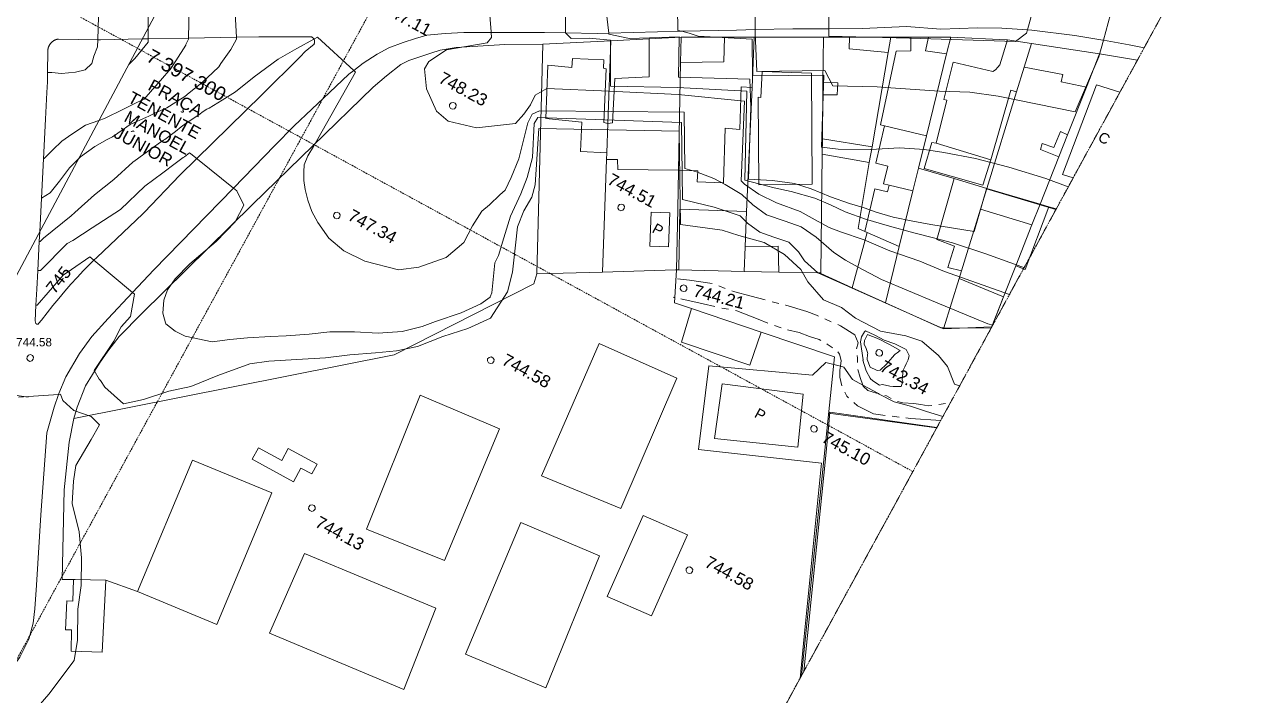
# Model space of a CAD drawing. Header units: feet. Extents: x 344914 to 345457, y 7396879 to 7397422.
# Drawn here: x 345281.7 to 345457.2, y 7397110.5 to 7397206.8 of the extents above; entities that cross this region are included whole.
import ezdxf
from ezdxf.enums import TextEntityAlignment as Align

# ---------------------------------------------------------------- set-up
doc = ezdxf.new("R2010")
doc.units = ezdxf.units.FT
doc.header["$MEASUREMENT"] = 0
for name, pattern in [('DASHED2', [0.375, 0.25, -0.125]), ('T01', [8, 5, -1, 1, -1]), ('T02', [4, 3, -1])]:
    doc.linetypes.add(name, pattern=pattern)
for name, color, linetype, lineweight in [('100_SIST_VIARIO_MEIO_FIO', 1, 'Continuous', 18), ('102_SIST_VIARIO_LEITO_VIA', 6, 'T01', 18), ('106_PRACAS_PARQUES_TOP', 9, 'Continuous', 18), ('122_TUN', 190, 'T02', 18), ('160_P_SIMP_ASF_TOP', 7, 'Continuous', 18), ('206_MURO_E_MURO_ARRIMO', 7, 'Continuous', 18), ('208_CERCA', 6, 'T04', 18), ('214_PROJ_BEIRAL_EDIF', 10, 'Continuous', 18), ('220_PISCINA_TOP', 4, 'Continuous', 18), ('228_CONST_FUND_RUINA_E_TOP', 10, 'Continuous', 18), ('600_CURVA_MESTRA', 14, 'Continuous', 18), ('602_CURVA_MESTRA_TOP', 24, 'Continuous', 18), ('604_CURVA_INTERM', 7, 'Continuous', 18), ('606_PTO_COTADO', 7, 'Continuous', 18), ('608_PTO_COTADO_INTERVIA', 1, 'Continuous', 18), ('624_SEGM_CURVA_MESTRA', 14, 'Continuous', 18), ('626_SEGM_CURVA_INTERM', 7, 'Continuous', 18), ('902_MALHA_TEXTO_COORD_UTM', 8, 'DASHED2', 13), ('904_COORD_GEOGRAF', 7, 'Continuous', 13)]:
    doc.layers.add(name, color=color, linetype=linetype, lineweight=lineweight)
doc.styles.get("Standard").update_dxf_attribs({"font": 'arial.ttf'})
doc.styles.add('Style-Arial', font='arial.ttf')
doc.linetypes.add('T04', pattern='A,0.001,[3,SAO_PAULO_1000.SHX,S=0.5,R=0,X=0,Y=0],10', length=10.001)

# ---------------------------------------------------------------- blocks, each defined once
blk = doc.blocks.new('SP10')
at = {"layer": '608_PTO_COTADO_INTERVIA', "flags": 128}
blk.add_lwpolyline([(0.11, 0.47), (0.36, 0.33), (0.48, 0.05), (0.42, -0.25), (0.2, -0.44), (-0.1, -0.47), (-0.37, -0.32), (-0.48, -0.05), (-0.41, 0.25), (-0.19, 0.45), (0.11, 0.47)], dxfattribs=at)
blk = doc.blocks.new('SP09')
at = {"layer": '606_PTO_COTADO', "flags": 128}
blk.add_lwpolyline([(0.11, 0.47), (0.36, 0.33), (0.48, 0.05), (0.42, -0.25), (0.2, -0.44), (-0.1, -0.47), (-0.37, -0.32), (-0.48, -0.05), (-0.41, 0.25), (-0.19, 0.44), (0.11, 0.47)], dxfattribs=at)

msp = doc.modelspace()

# ---------------------------------------------------------------- linework, layer by layer
at = {"layer": '100_SIST_VIARIO_MEIO_FIO', "flags": 128}
for points in [[(345356.38, 7397205.67), (345359.41, 7397205.63), (345363.95, 7397205.57), (345365.6, 7397205.61), (345376.1, 7397205.86), (345383.95, 7397206.04), (345386.64, 7397206.11), (345392.02, 7397206.23), (345397.2, 7397206.24), (345402.04, 7397206.25), (345408.35, 7397206.53), (345413.3, 7397206.15), (345418.55, 7397206.38), (345422.05, 7397206.33), (345425.72, 7397206.08), (345426.33, 7397206.04), (345432.51, 7397205.24), (345436.53, 7397204.61), (345436.61, 7397204.59), (345440.33, 7397203.92), (345442.45, 7397203.49)], [(345298.64, 7397204.77), (345299.47, 7397204.78), (345305.25, 7397204.89), (345312.15, 7397205.01), (345315.35, 7397205.07), (345322.85, 7397205.09), (345322.87, 7397205.08), (345322.9, 7397205.07), (345322.92, 7397205.06), (345322.94, 7397205.05), (345322.97, 7397205.04), (345322.99, 7397205.03), (345323.01, 7397205.02), (345323.03, 7397205), (345323.06, 7397204.99), (345323.08, 7397204.98), (345323.1, 7397204.96), (345323.12, 7397204.94), (345323.14, 7397204.92), (345323.16, 7397204.91), (345323.17, 7397204.89), (345323.19, 7397204.87), (345323.21, 7397204.85), (345323.22, 7397204.83), (345323.24, 7397204.81), (345323.25, 7397204.79), (345323.27, 7397204.76), (345323.28, 7397204.74), (345323.29, 7397204.72), (345323.31, 7397204.7), (345323.32, 7397204.67), (345323.33, 7397204.65), (345323.34, 7397204.62), (345323.34, 7397204.6), (345323.35, 7397204.57), (345323.36, 7397204.55), (345323.36, 7397204.52), (345323.37, 7397204.5), (345323.37, 7397204.47), (345323.37, 7397204.45), (345323.38, 7397204.42), (345323.38, 7397204.39), (345323.38, 7397204.37), (345323.38, 7397204.34), (345323.37, 7397204.32), (345323.37, 7397204.29), (345323.37, 7397204.26), (345323.36, 7397204.24), (345323.36, 7397204.21), (345323.35, 7397204.19), (345323.35, 7397204.16), (345323.34, 7397204.14), (345323.33, 7397204.11), (345323.32, 7397204.09), (345323.31, 7397204.06), (345323.3, 7397204.04), (345322.03, 7397202.94), (345321.28, 7397202.22), (345315.8, 7397196.76), (345304.02, 7397185.2), (345298.89, 7397179.84), (345298.72, 7397179.66), (345292.09, 7397173.41), (345291.67, 7397173), (345291.14, 7397172.47), (345290.2, 7397171.52), (345289.29, 7397170.54), (345288.39, 7397169.55), (345287.5, 7397168.55), (345286.64, 7397167.53), (345285.79, 7397166.49), (345284.96, 7397165.44), (345284.15, 7397164.38), (345283.81, 7397163.95), (345283.68, 7397163.84), (345283.52, 7397163.83), (345283.37, 7397163.94), (345283.26, 7397164.32), (345283.37, 7397166.57), (345283.49, 7397168.87), (345283.63, 7397171.53), (345283.84, 7397175.68), (345283.91, 7397177.09)], [(345283.91, 7397177.09), (345284.16, 7397181.89), (345284.45, 7397187.58), (345284.74, 7397193.27), (345284.94, 7397197.07), (345285.02, 7397198.63), (345285.03, 7397199.9), (345285.03, 7397199.93), (345285.07, 7397203.06), (345285.07, 7397203.1), (345285.08, 7397203.13), (345285.08, 7397203.16), (345285.08, 7397203.19), (345285.09, 7397203.22), (345285.09, 7397203.25), (345285.09, 7397203.28), (345285.1, 7397203.31), (345285.11, 7397203.34), (345285.11, 7397203.37), (345285.12, 7397203.4), (345285.13, 7397203.43), (345285.13, 7397203.46), (345285.14, 7397203.49), (345285.15, 7397203.52), (345285.16, 7397203.55), (345285.17, 7397203.58), (345285.18, 7397203.61), (345285.19, 7397203.64), (345285.2, 7397203.67), (345285.21, 7397203.7), (345285.23, 7397203.72), (345285.24, 7397203.75), (345285.25, 7397203.78), (345285.27, 7397203.81), (345285.28, 7397203.83), (345285.3, 7397203.86), (345285.31, 7397203.89), (345285.33, 7397203.92), (345285.34, 7397203.94), (345285.36, 7397203.97), (345285.38, 7397203.99), (345285.39, 7397204.02), (345285.41, 7397204.04), (345285.43, 7397204.07), (345285.45, 7397204.09), (345285.47, 7397204.12), (345285.49, 7397204.14), (345285.51, 7397204.17), (345285.53, 7397204.19), (345285.55, 7397204.21), (345285.57, 7397204.23), (345285.59, 7397204.25), (345285.62, 7397204.28), (345285.64, 7397204.3), (345285.66, 7397204.32), (345285.68, 7397204.34), (345285.71, 7397204.36), (345285.73, 7397204.38), (345285.76, 7397204.4), (345285.78, 7397204.42), (345285.81, 7397204.44), (345285.83, 7397204.45), (345285.86, 7397204.47), (345285.88, 7397204.49), (345285.91, 7397204.5), (345285.94, 7397204.52), (345285.96, 7397204.54), (345285.99, 7397204.55), (345286.02, 7397204.57), (345286.04, 7397204.58), (345286.07, 7397204.59), (345286.1, 7397204.61), (345286.13, 7397204.62), (345286.16, 7397204.63), (345286.18, 7397204.64), (345286.21, 7397204.65), (345286.24, 7397204.67), (345286.27, 7397204.68), (345286.3, 7397204.69), (345286.33, 7397204.69), (345286.36, 7397204.7), (345286.39, 7397204.71), (345286.42, 7397204.72), (345286.45, 7397204.73), (345286.48, 7397204.73), (345286.51, 7397204.74), (345286.54, 7397204.74), (345286.57, 7397204.75), (345286.6, 7397204.75)], [(345286.6, 7397204.75), (345292.26, 7397204.66), (345292.62, 7397204.66), (345298.64, 7397204.77)], [(345286.68, 7397153.88), (345287.66, 7397156.25), (345289.62, 7397159.62), (345291.4, 7397162.03), (345293.76, 7397164.63), (345297.25, 7397168.35), (345300.29, 7397171.6), (345311.73, 7397183.35), (345317.64, 7397189.41), (345320.43, 7397192.3), (345325.5, 7397197.1), (345328.27, 7397199.69), (345329, 7397200.24), (345330.37, 7397201.29), (345332.36, 7397202.57), (345334.05, 7397203.48), (345336.09, 7397204.24), (345337.86, 7397204.81), (345339.47, 7397205.32), (345342.12, 7397205.53), (345344.82, 7397205.67), (345348.71, 7397205.67), (345356.38, 7397205.67)], [(345298.64, 7397204.77), (345298.64, 7397204.77)], [(345283.91, 7397177.09), (345283.91, 7397177.09)], [(345284.93, 7397148.21), (345285.98, 7397151.91), (345286.63, 7397153.74), (345286.68, 7397153.88)], [(345259.96, 7397108.46), (345260.8, 7397108.45), (345268.92, 7397108.89), (345271.23, 7397109.28), (345273.2, 7397109.78), (345275.94, 7397110.93), (345277.86, 7397112.29), (345279.88, 7397114.33), (345281.08, 7397116.03), (345282.33, 7397118.62), (345282.97, 7397120.88), (345283.23, 7397122.95), (345283.43, 7397126.38), (345284.08, 7397136.44), (345284.93, 7397148.21)]]:
    msp.add_lwpolyline(points, dxfattribs=at)
at = {"layer": '102_SIST_VIARIO_LEITO_VIA', "flags": 128}
for points in [[(345375.49, 7397170.31), (345377.22, 7397170.14), (345380.48, 7397169.67), (345383.52, 7397168.5), (345386.05, 7397167.83), (345391.01, 7397166.53), (345394.04, 7397165.63), (345395.44, 7397165.11), (345398.88, 7397163.6), (345400.91, 7397162.31), (345401.41, 7397161.15), (345401.11, 7397160.04), (345401.33, 7397158.94), (345401.33, 7397157.4), (345401.7, 7397156.16), (345402.07, 7397155.09), (345402.13, 7397154.93), (345402.78, 7397154.31), (345404.05, 7397153.93), (345404.31, 7397153.86), (345405.47, 7397153.52), (345406.61, 7397152.86), (345407.8, 7397152.53), (345409.41, 7397152.43), (345410.4, 7397152.3), (345411.45, 7397152.08), (345412.36, 7397152.2), (345414.4, 7397152.47), (345414.63, 7397152.51)], [(345413.26, 7397150), (345408.91, 7397150.29), (345403.63, 7397150.94), (345401.31, 7397152.08), (345399.79, 7397153.47), (345399.09, 7397154.95), (345398.78, 7397156.2), (345398.79, 7397157.22), (345398.86, 7397157.78), (345398.97, 7397158.63), (345398.74, 7397159.52), (345398.33, 7397160.07), (345397.68, 7397160.48), (345396.97, 7397160.96), (345395.82, 7397161.61), (345394.44, 7397162.06), (345392.96, 7397162.63), (345391.27, 7397163), (345388.99, 7397163.77), (345387.04, 7397164.54), (345383.98, 7397165.75), (345381.61, 7397166.16), (345379.15, 7397166.72), (345374.84, 7397167.7)]]:
    msp.add_lwpolyline(points, dxfattribs=at)
at = {"layer": '122_TUN'}
msp.add_lwpolyline([(345106.01, 7397422.1), (345457.17, 7397230.44), (345265.54, 7396879.33), (344914.38, 7397070.98)], close=True, dxfattribs=at)
at = {"layer": '206_MURO_E_MURO_ARRIMO', "flags": 128}
for points in [[(345365.89, 7397204.51), (345371.42, 7397204.8)], [(345382.22, 7397205.04), (345375.99, 7397205.04)], [(345396.42, 7397205.04), (345386.48, 7397205.04)], [(345406.08, 7397205.03), (345400.15, 7397205.03)], [(345405.71, 7397202.84), (345406.08, 7397205.03)], [(345408.95, 7397205.03), (345406.08, 7397205.03)], [(345414.7, 7397205.03), (345414.67, 7397205.03), (345411.51, 7397205.03)], [(345414.7, 7397205.03), (345414.11, 7397202.64)], [(345422.83, 7397204.62), (345422.72, 7397204.63), (345414.7, 7397205.03)], [(345288.83, 7397150.26), (345289.29, 7397151.92), (345290.49, 7397154.97), (345292.48, 7397158.22), (345293.68, 7397159.94), (345295.33, 7397162.07), (345298.58, 7397165.36), (345314.47, 7397181), (345331.76, 7397197.82), (345333.72, 7397199.48), (345335.76, 7397201.08), (345336.91, 7397201.69), (345340.06, 7397202.74), (345341.4, 7397203.15), (345343.68, 7397203.53), (345350.67, 7397203.95), (345356.13, 7397204), (345355.3, 7397171.05)], [(345356.13, 7397204), (345365.89, 7397204.51)], [(345365.47, 7397192.63), (345365.89, 7397204.51)], [(345436.07, 7397202.64), (345426.28, 7397204.1)], [(345436.07, 7397202.64), (345434.18, 7397197.86)], [(345441.49, 7397201.72), (345436.07, 7397202.64)], [(345385.4, 7397180.01), (345386.17, 7397197.8)], [(345396.34, 7397196.73), (345396.36, 7397198.5)], [(345431.47, 7397190.99), (345430.23, 7397187.86)], [(345396.25, 7397188.22), (345396.27, 7397190.41)], [(345403.01, 7397187.03), (345403.4, 7397189.29)], [(345364.73, 7397171.31), (345365.29, 7397187.44)], [(345396.07, 7397171.09), (345396.25, 7397188.22)], [(345396.25, 7397188.22), (345403.01, 7397187.03)], [(345375.62, 7397185.95), (345375.51, 7397180.34), (345375.34, 7397171.6)], [(345402.35, 7397177.14), (345401.4, 7397177.56), (345403.01, 7397187.03)], [(345410.07, 7397186.23), (345415.17, 7397184.72)], [(345427.54, 7397181.06), (345426.36, 7397178.07)], [(345427.54, 7397181.06), (345428.77, 7397180.69)], [(345355.3, 7397171.05), (345364.73, 7397171.31)], [(345375.34, 7397171.61), (345375.21, 7397171.61), (345364.73, 7397171.31)], [(345375.34, 7397171.6), (345375.03, 7397166.89), (345377.48, 7397166.07)], [(345375.34, 7397171.6), (345375.67, 7397171.6)], [(345390, 7397171.29), (345395.89, 7397171.17), (345396.07, 7397171.09)], [(345396.07, 7397171.09), (345400.55, 7397169.05)], [(345405.32, 7397166.9), (345413.3, 7397163.28), (345413.71, 7397163.28)], [(345387.47, 7397162.69), (345398.01, 7397159.13), (345393.27, 7397113.37)], [(345288.78, 7397127.16), (345287.12, 7397127.16), (345287.43, 7397140.05), (345288.14, 7397146.87), (345288.83, 7397150.26)], [(345397.17, 7397151.06), (345412.67, 7397148.92)], [(345297.94, 7397125.45), (345293.41, 7397127.08)]]:
    msp.add_lwpolyline(points, dxfattribs=at)
at = {"layer": '208_CERCA', "flags": 128}
msp.add_lwpolyline([(345355.3, 7397171.05), (345354.86, 7397169.63), (345334.79, 7397159.42), (345288.83, 7397150.26)], dxfattribs=at)
at = {"layer": '214_PROJ_BEIRAL_EDIF', "flags": 128}
for points in [[(345375.99, 7397205.04), (345375.92, 7397201.4), (345375.62, 7397185.95), (345366.89, 7397186.04), (345366.88, 7397187.44), (345365.29, 7397187.44), (345365.33, 7397188.43), (345365.47, 7397192.63), (345366.13, 7397192.72), (345366.47, 7397199.1), (345371.41, 7397199.33), (345371.42, 7397204.8)], [(345386.17, 7397197.8), (345386.48, 7397205.04), (345382.22, 7397205.04), (345382.13, 7397201.47), (345375.92, 7397201.4), (345375.62, 7397185.95), (345375.65, 7397185.95), (345378.37, 7397185.81), (345378.29, 7397184.26), (345382.09, 7397184.1), (345382.3, 7397191.97), (345384.44, 7397191.77), (345384.6, 7397197.91)], [(345396.42, 7397205.04), (345400.15, 7397205.03), (345400.1, 7397203.33), (345405.71, 7397202.84), (345403.4, 7397189.29), (345396.27, 7397190.41), (345396.34, 7397196.73), (345398.4, 7397196.75), (345398.5, 7397198.45), (345396.36, 7397198.5)], [(345405.19, 7397192.3), (345411.22, 7397190.88), (345414.11, 7397202.64), (345411.1, 7397203.05), (345411.51, 7397205.03), (345408.95, 7397205.03), (345408.99, 7397203.08), (345406.85, 7397203.03), (345404.61, 7397192.43)], [(345412.59, 7397189.79), (345414.14, 7397195.99), (345413.71, 7397196.06), (345415.06, 7397201.45), (345420.72, 7397200.1), (345421.12, 7397200.34), (345421.48, 7397200.7), (345421.74, 7397201.06), (345422.83, 7397204.62), (345426.28, 7397204.1), (345425.23, 7397200.7), (345424.14, 7397197.15), (345423.33, 7397197.39), (345420.44, 7397187.39)], [(345365.47, 7397192.63), (345365.33, 7397188.43), (345361.54, 7397188.6), (345361.72, 7397192.81), (345356.55, 7397193.33), (345356.86, 7397201.01), (345360.31, 7397200.65), (345360.38, 7397201.94), (345364.88, 7397201.79), (345364.86, 7397200.55), (345365.21, 7397200.47), (345364.88, 7397192.75)], [(345394.73, 7397199.83), (345394.79, 7397183.94), (345387.15, 7397183.82), (345387.07, 7397196.4), (345387.43, 7397196.38), (345387.62, 7397200.07)], [(345419.88, 7397183.32), (345424.14, 7397197.15), (345425.23, 7397200.7), (345430.77, 7397199.65), (345430.54, 7397198.63), (345434.18, 7397197.86), (345431.47, 7397190.99), (345430.45, 7397191.49), (345429.5, 7397189.16), (345427.81, 7397189.75), (345427.58, 7397188.88), (345430.23, 7397187.86), (345427.54, 7397181.06)], [(345411.22, 7397190.88), (345405.19, 7397192.3), (345403.93, 7397186.93), (345405.65, 7397186.52), (345405.05, 7397183.96), (345405.85, 7397183.77), (345409.27, 7397182.97), (345410.07, 7397186.23)], [(345420.44, 7397187.39), (345412.59, 7397189.79), (345411.97, 7397189.91), (345410.9, 7397186.18), (345419.3, 7397183.77)], [(345405.85, 7397183.77), (345405.63, 7397182.84), (345403.81, 7397183.26), (345402.35, 7397177.14), (345402.71, 7397176.99), (345407.31, 7397174.99), (345409.27, 7397182.97)], [(345415.17, 7397184.72), (345419.88, 7397183.32), (345418.97, 7397180.35), (345416.23, 7397171.46), (345414.3, 7397171.94), (345415.25, 7397175), (345412.71, 7397176)], [(345375.67, 7397171.6), (345385.04, 7397171.4), (345385.19, 7397174.93), (345385.4, 7397180.01), (345375.79, 7397180.35)], [(345416.23, 7397171.46), (345415.9, 7397170.4), (345422.29, 7397167.76), (345424.04, 7397172.19), (345426.36, 7397178.07), (345418.97, 7397180.35)], [(345405.32, 7397166.9), (345407.31, 7397174.99), (345402.71, 7397176.99), (345400.55, 7397169.05)], [(345385.19, 7397174.93), (345385.04, 7397171.4), (345390, 7397171.29), (345389.93, 7397175.02)], [(345420.51, 7397163.26), (345413.71, 7397163.28), (345415.9, 7397170.4), (345422.29, 7397167.76)], [(345387.47, 7397162.69), (345385.88, 7397157.94), (345376.04, 7397161.23), (345377.48, 7397166.07)], [(345375.38, 7397156.09), (345367.36, 7397137.37), (345355.97, 7397142.06), (345364.22, 7397161.06)], [(345349.93, 7397148.81), (345342.02, 7397129.92), (345330.85, 7397134.42), (345338.52, 7397153.63)], [(345315.32, 7397146.07), (345318.65, 7397144.25), (345319.6, 7397145.99), (345323.74, 7397143.73), (345322.97, 7397142.32), (345321.42, 7397143.16), (345320.35, 7397141.19), (345314.39, 7397144.45)], [(345297.94, 7397125.45), (345305.87, 7397144.3), (345317.25, 7397139.62), (345309.36, 7397120.71)], [(345370.53, 7397136.37), (345365.4, 7397124.75), (345371.76, 7397121.94), (345376.89, 7397133.56)], [(345364.28, 7397130.59), (345356.58, 7397111.64), (345345.05, 7397116.47), (345352.96, 7397135.33)], [(345340.77, 7397123.04), (345321.92, 7397130.9), (345316.88, 7397119.47), (345336.17, 7397111.39)], [(345288.42, 7397116.9), (345288.47, 7397119.93), (345287.6, 7397119.97), (345287.82, 7397124.12), (345288.69, 7397124.08), (345288.78, 7397127.16), (345289, 7397127.15), (345293.41, 7397127.08), (345293.41, 7397127.02), (345292.9, 7397116.75)]]:
    msp.add_lwpolyline(points, close=True, dxfattribs=at)
msp.add_lwpolyline([(345420.53, 7397163.31), (345422.29, 7397167.76), (345424.04, 7397172.19), (345425.38, 7397171.68), (345428.77, 7397180.69), (345429.84, 7397180.37)], dxfattribs=at)
at = {"layer": '220_PISCINA_TOP', "flags": 128}
for points in [[(345371.52, 7397175.01), (345371.68, 7397179.9), (345374.35, 7397179.81), (345374.2, 7397174.92)], [(345381.87, 7397155.26), (345393.52, 7397153.79), (345392.73, 7397146.18), (345380.77, 7397147.39)]]:
    msp.add_lwpolyline(points, close=True, dxfattribs=at)
at = {"layer": '228_CONST_FUND_RUINA_E_TOP', "flags": 128}
msp.add_lwpolyline([(345438.99, 7397197.14), (345435.64, 7397198.16), (345430.75, 7397185.32), (345432.27, 7397184.83)], dxfattribs=at)
at = {"layer": '600_CURVA_MESTRA', "flags": 128}
for points, elevation in [([(345306.2, 7397218.98), (345300.64, 7397219.08), (345300.54, 7397218.8), (345300.8, 7397212.6), (345299.46, 7397211.59), (345299.46, 7397211.51), (345299.47, 7397206.32)], 750), ([(345364.85, 7397212.07), (345365.6, 7397205.61), (345365.61, 7397205.47), (345368.58, 7397204.83), (345375.7, 7397205.08), (345375.64, 7397199.28), (345385.86, 7397198.99), (345386.02, 7397194.96), (345385.65, 7397184.66), (345389.09, 7397184.45), (345392.29, 7397184.03), (345394.64, 7397183.24), (345397.44, 7397182.09), (345400.18, 7397181.15), (345402.28, 7397180.52), (345404.01, 7397179.91), (345406.43, 7397179.17), (345409.24, 7397178.61), (345411.84, 7397178.15), (345418.07, 7397177.14), (345419.82, 7397183.26), (345429.78, 7397180.27)], 750), ([(345299.47, 7397206.32), (345299.47, 7397204.78), (345299.47, 7397204.31), (345297.59, 7397201.96), (345296.7, 7397201.12)], 750), ([(345296.7, 7397201.12), (345296.7, 7397201.12)], 750), ([(345288.5, 7397171.69), (345291.11, 7397173.47), (345291.67, 7397173), (345297.25, 7397168.35), (345297.52, 7397168.12), (345296.93, 7397164.92), (345295.6, 7397163.42), (345294.54, 7397161.37), (345291.72, 7397157.19), (345292.43, 7397155.93), (345292.63, 7397155.74), (345293.28, 7397154.8), (345295.92, 7397152.4), (345298.8, 7397153.01), (345302.43, 7397154.21), (345305.63, 7397154.87), (345309.49, 7397156.44), (345314.07, 7397158.12), (345316.8, 7397158.51), (345320.82, 7397158.73), (345324.93, 7397158.97), (345328.43, 7397159.4), (345332.13, 7397159.72), (345335.13, 7397159.98), (345338.14, 7397160.61), (345341.77, 7397162.05), (345345.38, 7397163.21), (345348.61, 7397164.69), (345351.07, 7397168.46), (345351.78, 7397171.31), (345352.23, 7397175.16), (345352.49, 7397177.78), (345353.42, 7397180.07), (345354.58, 7397182.07), (345355.04, 7397183.84), (345355.58, 7397191.89), (345375.7, 7397191.51), (345375.89, 7397178.15), (345381.87, 7397177.3), (345384.26, 7397176.57), (345387.91, 7397175.55), (345390.83, 7397173.81), (345393.19, 7397171.68), (345394.18, 7397169.9), (345396.44, 7397167.33), (345399, 7397166.22), (345401.03, 7397164.67), (345404.6, 7397162.82), (345408.25, 7397162.13), (345410.53, 7397161.37), (345412.94, 7397159.34), (345414.23, 7397157.74), (345415.25, 7397155.2), (345415.97, 7397154.97)], 745), ([(345285.13, 7397168.38), (345283.56, 7397166.57), (345283.37, 7397166.57)], 745), ([(345413.57, 7397150.55), (345411.23, 7397151.29), (345408.94, 7397152.04), (345406.56, 7397152.69), (345404.44, 7397153.78), (345404.31, 7397153.86), (345402.07, 7397155.09), (345400.62, 7397155.89), (345399.33, 7397157.65), (345398.86, 7397157.78), (345396.79, 7397158.33), (345394.85, 7397156.5), (345379.96, 7397157.86), (345378.48, 7397145.83), (345396.15, 7397143.88), (345393.66, 7397118.99), (345393.06, 7397112.98)], 745)]:
    msp.add_lwpolyline(points, dxfattribs=dict(at, elevation=elevation))
at = {"layer": '604_CURVA_INTERM', "flags": 128}
for points, elevation in [([(345285.03, 7397199.93), (345285.03, 7397199.93), (345285.67, 7397199.97), (345287.03, 7397199.79), (345289.05, 7397200), (345290.43, 7397200.35), (345291.41, 7397201.24), (345291.69, 7397202.31), (345292.22, 7397203.62), (345292.26, 7397204.66), (345292.47, 7397211.4), (345292.48, 7397211.61), (345297.1, 7397212.44), (345296.74, 7397219.94), (345300.61, 7397220.01), (345300.69, 7397231.08), (345304.71, 7397230.96), (345312.37, 7397230.56)], 751), ([(345305.4, 7397211.67), (345305.25, 7397204.89), (345305.25, 7397204.73), (345304.91, 7397203.97), (345304.87, 7397203.88), (345303.44, 7397201.64), (345302.65, 7397200.4), (345302.44, 7397200.17), (345301.53, 7397199.13)], 749), ([(345311.76, 7397211.87), (345312.15, 7397205.01), (345312.17, 7397204.75), (345311.34, 7397203.25), (345309.93, 7397201.23), (345309.61, 7397200.77), (345307.93, 7397199.19), (345306.95, 7397198.27), (345306.54, 7397197.93), (345305.39, 7397197.02)], 748), ([(345423.13, 7397168.07), (345413.79, 7397171.36), (345410.28, 7397172.85), (345405.95, 7397174.33), (345402.28, 7397175.91), (345398.86, 7397177.06), (345397.26, 7397177.69), (345395.22, 7397178.79), (345393.07, 7397179.98), (345389.7, 7397181.24), (345387.16, 7397182.5), (345385.09, 7397183.94), (345384.6, 7397184.39), (345385.09, 7397195.84), (345375.57, 7397196.78), (345365.67, 7397197.28), (345356.72, 7397197.63), (345355.04, 7397196.71), (345354.36, 7397195.31), (345353.43, 7397193.99), (345352.22, 7397192.63), (345350.08, 7397192.4), (345346.64, 7397192.02), (345342.57, 7397192.96), (345340.88, 7397194.4), (345339.44, 7397197.6), (345339.13, 7397200.46), (345339.79, 7397201.55), (345342.32, 7397203.19), (345348.17, 7397204.2), (345348.77, 7397204.97), (345348.71, 7397205.67), (345348.7, 7397205.78), (345348.19, 7397212.35)], 748), ([(345425.26, 7397171.98), (345424.92, 7397172.07), (345419.76, 7397173.92), (345414.96, 7397175.48), (345412.21, 7397176.22), (345409.41, 7397176.94), (345405.92, 7397177.88), (345402.47, 7397178.89), (345399.53, 7397179.93), (345397.46, 7397180.96), (345395.18, 7397181.89), (345391.79, 7397182.86), (345389.34, 7397183.37), (345388.26, 7397183.7), (345385.12, 7397184.51), (345385.43, 7397197.29), (345375.48, 7397197.78), (345365.85, 7397197.99), (345365.85, 7397204.6), (345362.77, 7397204.86), (345360.19, 7397204.83), (345359.41, 7397205.63), (345359.33, 7397212.4)], 749), ([(345431.57, 7397183.54), (345428.33, 7397184.73), (345423.06, 7397186.35), (345418.24, 7397187.62), (345413.71, 7397188.46), (345410.92, 7397188.88), (345407.34, 7397189.12), (345403.24, 7397188.91), (345398.52, 7397188.96), (345396.16, 7397189.22), (345396.48, 7397199.59), (345386.23, 7397199.48), (345386.18, 7397204.74), (345378.44, 7397205.17), (345377.16, 7397205.6), (345376.1, 7397205.86), (345375.53, 7397206), (345375.41, 7397212.64)], 751), ([(345438.29, 7397210.87), (345436.61, 7397204.59), (345435.97, 7397202.2), (345432.54, 7397194.29), (345421.5, 7397196.53), (345417.43, 7397197.13), (345413.1, 7397197.29), (345405.4, 7397197.78), (345404.16, 7397197.9), (345397.78, 7397198.03), (345396.62, 7397200.22), (345386.86, 7397200.08), (345386.64, 7397205.59), (345386.64, 7397206.11), (345386.67, 7397212.86)], 752), ([(345397.16, 7397213.09), (345397.2, 7397206.24), (345397.21, 7397205.17), (345408.79, 7397204.87), (345423.99, 7397204.4), (345425.59, 7397205.61), (345425.72, 7397206.08), (345427.48, 7397212.51)], 753), ([(345420.73, 7397163.69), (345420.01, 7397163.86), (345412.49, 7397166.97), (345404.74, 7397170.23), (345401.39, 7397172.02), (345399.59, 7397173), (345397.9, 7397174.13), (345395.36, 7397176.31), (345393.24, 7397177.81), (345390.92, 7397178.59), (345388.27, 7397179.53), (345386.31, 7397180.96), (345384.71, 7397182.42), (345382.31, 7397183.87), (345380.69, 7397184.71), (345378.18, 7397185.7), (345376.55, 7397186.18), (345376.44, 7397194.27), (345355.64, 7397194.44), (345354.63, 7397193.99), (345354, 7397192.72), (345352.7, 7397187.58), (345351.58, 7397184.88), (345350.75, 7397183.04), (345349.97, 7397182.38), (345348.48, 7397180.96), (345347.39, 7397180.06), (345346.03, 7397177.92), (345344.8, 7397175.53), (345342.24, 7397173.4), (345338.34, 7397172.01), (345335.43, 7397171.6), (345330.6, 7397172.85), (345327.57, 7397174.37), (345325.44, 7397176.17), (345323.82, 7397178.42), (345322.97, 7397180.01), (345322.4, 7397181.64), (345322.02, 7397183.17), (345321.82, 7397184.46), (345321.83, 7397185.67), (345321.86, 7397186.69), (345322.41, 7397187.98), (345323.24, 7397189.35), (345329.25, 7397200.01), (345329, 7397200.24), (345323.78, 7397205.01), (345323.28, 7397204.74), (345320.82, 7397203.41), (345318.14, 7397201.86), (345314.68, 7397199.34), (345312.02, 7397197.16), (345310.09, 7397195.99), (345308.22, 7397194.85)], 747), ([(345295.36, 7397194.39), (345293.78, 7397193.61), (345293.23, 7397193.34), (345292.4, 7397193.05)], 749), ([(345284.45, 7397187.58), (345284.45, 7397187.58), (345284.55, 7397187.59), (345285.8, 7397188.84), (345287.08, 7397190.08), (345288.51, 7397191.11), (345290.5, 7397192.37), (345292.4, 7397193.05)], 749), ([(345305.8, 7397188.12), (345306.58, 7397187.49), (345311.73, 7397183.35), (345312.21, 7397182.97), (345313.22, 7397180.89), (345311.99, 7397178.5), (345309.23, 7397175.71), (345305.48, 7397172.5), (345303.37, 7397170.34), (345302.24, 7397168.74), (345301.71, 7397167.25), (345301.61, 7397165.39), (345301.97, 7397164), (345302.02, 7397163.85), (345303.37, 7397162.81), (345304.81, 7397162.1), (345308.66, 7397161.31), (345311.19, 7397161.63), (345313.72, 7397161.87), (345317.06, 7397162.05), (345319.31, 7397162.14), (345322.6, 7397162.41), (345325.55, 7397162.74), (345329.09, 7397162.73), (345332.49, 7397162.54), (345335.97, 7397162.77), (345338.82, 7397163.48), (345340.71, 7397164.2), (345344.41, 7397165.44), (345347.26, 7397166.73), (345348.57, 7397167.7), (345348.59, 7397167.74), (345348.8, 7397168.34), (345349.26, 7397172.61), (345349.79, 7397173.67), (345350.55, 7397176.21), (345351.5, 7397179.31), (345352.98, 7397182.53), (345353.89, 7397184.87), (345354.66, 7397187.77), (345354.92, 7397192.64), (345355.41, 7397193.47), (345376.06, 7397192.75), (345376.2, 7397181.7), (345377.98, 7397181.27), (345380.76, 7397180.6), (345384.48, 7397179.37), (345385.54, 7397178.31), (345387.27, 7397177.03), (345389.29, 7397176.32), (345391.48, 7397175.61), (345392.83, 7397174.23), (345393.69, 7397172.93), (345395.61, 7397171.19), (345413.66, 7397163.14), (345420.59, 7397163.42)], 746), ([(345293.69, 7397190.36), (345293.6, 7397190.31), (345291.83, 7397189.34), (345289.75, 7397187.83), (345289.49, 7397187.57)], 748), ([(345298.33, 7397187.82), (345297.94, 7397187.54), (345297.27, 7397187.06), (345294.56, 7397184.61), (345291.78, 7397182.37), (345288.96, 7397179.87), (345288.42, 7397179.38), (345284.47, 7397176.19), (345283.97, 7397175.69), (345283.84, 7397175.68)], 747), ([(345284.16, 7397181.89), (345285.4, 7397182.67), (345286.73, 7397184.34), (345288.17, 7397186.25), (345289.49, 7397187.57)], 748), ([(345289.49, 7397187.57), (345289.49, 7397187.57)], 748), ([(345302.6, 7397186.3), (345304.53, 7397187.74), (345304.68, 7397187.85)], 746), ([(345283.63, 7397171.53), (345284.03, 7397171.54), (345287.87, 7397175.41), (345288.65, 7397175.81), (345291.45, 7397177.67), (345295.49, 7397180.28), (345299.01, 7397183.61), (345301.6, 7397185.54), (345301.98, 7397185.83)], 746), ([(345407.55, 7397154.89), (345406.82, 7397154.89), (345406.44, 7397154.87), (345405.95, 7397154.9), (345404.92, 7397155.17), (345404.45, 7397155.07), (345403.64, 7397155.6), (345403.22, 7397155.93), (345403.12, 7397156.06), (345402.6, 7397157.03), (345402.51, 7397157.28), (345402.08, 7397158.66), (345402.11, 7397158.72), (345401.87, 7397160.26), (345401.75, 7397161.27), (345401.9, 7397161.99), (345402.31, 7397162.74), (345402.46, 7397162.88), (345403.78, 7397162.26), (345405.13, 7397161.55), (345406.69, 7397160.99), (345408.22, 7397160.23), (345408.29, 7397160.19), (345408.72, 7397159.31), (345408.58, 7397158.68), (345408.31, 7397158.14), (345408.1, 7397157.72)], 744), ([(345406.09, 7397158.82), (345406.23, 7397158.97), (345406.74, 7397159.5), (345407.01, 7397159.71), (345407.46, 7397160.02), (345406, 7397160.87), (345405.44, 7397161.15), (345404.53, 7397161.6), (345403.85, 7397161.9), (345403.08, 7397162.19), (345402.73, 7397162.33), (345402.3, 7397161.46), (345402.25, 7397160.94), (345402.54, 7397160.34), (345402.81, 7397159.63), (345402.76, 7397159.53), (345402.69, 7397158.73), (345403.11, 7397157.65), (345404.04, 7397157.22)], 743), ([(345282.27, 7397153.36), (345277.78, 7397154.03)], 744), ([(345282.93, 7397090.24), (345283.06, 7397097.34), (345283.05, 7397108.2), (345285.24, 7397110.69), (345288.86, 7397115.55), (345289.35, 7397118.47), (345289.39, 7397122.9), (345289.86, 7397126.29), (345289.92, 7397130.26), (345289.57, 7397134), (345288.59, 7397138.07), (345288.77, 7397141.27), (345289.11, 7397143.55), (345291.28, 7397147.26), (345292.49, 7397149.36), (345291.31, 7397150.58), (345288.82, 7397151.43), (345287.23, 7397152.85), (345286.9, 7397153.76), (345286.63, 7397153.74), (345280.88, 7397153.36)], 744), ([(345397.13, 7397148.96), (345397.33, 7397151.2), (345412.72, 7397149)], 746), ([(345396.85, 7397145.97), (345396.72, 7397144.51), (345393.6, 7397113.98)], 746)]:
    msp.add_lwpolyline(points, dxfattribs=dict(at, elevation=elevation))
at = {"layer": '624_SEGM_CURVA_MESTRA', "elevation": 745, "flags": 128}
msp.add_lwpolyline([(345288.5, 7397171.69), (345287.27, 7397170.85), (345285.13, 7397168.38)], dxfattribs=at)
at = {"layer": '626_SEGM_CURVA_INTERM', "flags": 128}
for points, elevation in [([(345301.53, 7397199.13), (345300.58, 7397198.05), (345300.11, 7397197.51), (345298.91, 7397196.14), (345297.84, 7397195.62), (345296.79, 7397195.1), (345295.36, 7397194.39)], 749), ([(345305.39, 7397197.02), (345304.74, 7397196.49), (345304.13, 7397196.11), (345303.44, 7397195.69), (345302.16, 7397194.9), (345300.54, 7397194.14), (345299.47, 7397193.64), (345299.23, 7397193.53), (345296.89, 7397192.49), (345296.43, 7397192.17), (345295.89, 7397191.79), (345294.34, 7397190.71), (345293.69, 7397190.36)], 748), ([(345308.22, 7397194.85), (345307.91, 7397194.67), (345307.4, 7397194.33), (345306.74, 7397193.89), (345304.94, 7397192.69), (345304.22, 7397192.14), (345303.39, 7397191.5), (345301.89, 7397190.34), (345301.68, 7397190.23), (345300.94, 7397189.7), (345300.41, 7397189.32), (345298.33, 7397187.82)], 747), ([(345304.68, 7397187.85), (345305.43, 7397188.41), (345305.8, 7397188.12)], 746), ([(345301.98, 7397185.83), (345302.37, 7397186.12), (345302.6, 7397186.3)], 746), ([(345404.04, 7397157.22), (345404.16, 7397157.16), (345404.56, 7397157.22), (345405.46, 7397158.1), (345405.66, 7397158.34), (345406.09, 7397158.82)], 743), ([(345408.1, 7397157.72), (345407.85, 7397157.21), (345407.73, 7397155.81), (345407.8, 7397155.61), (345407.57, 7397154.89), (345407.55, 7397154.89)], 744), ([(345396.85, 7397145.97), (345397.13, 7397148.96)], 746)]:
    msp.add_lwpolyline(points, dxfattribs=dict(at, elevation=elevation))
at = {"layer": '902_MALHA_TEXTO_COORD_UTM', "flags": 128}
for points in [[(345297.93, 7397203.43), (345058.1, 7397334.32)], [(345177.76, 7396927.24), (345369.39, 7397278.35)], [(345457.17, 7397230.44), (345265.54, 7396879.33)], [(345409.26, 7397142.67), (345297.93, 7397203.43)]]:
    msp.add_lwpolyline(points, dxfattribs=at)
at = {"layer": '904_COORD_GEOGRAF', "flags": 128}
for points in [[(345156.99, 7396938.58), (345344.91, 7397291.71)], [(345344.91, 7397291.71), (345156.99, 7396938.58)]]:
    msp.add_lwpolyline(points, dxfattribs=at)

# ---------------------------------------------------------------- block references
at = {"layer": '606_PTO_COTADO', "rotation": 331.3757899120435}
for p in [(345343.21, 7397195.17, 748.23), (345367.38, 7397180.59, 744.51), (345326.57, 7397179.42, 747.34), (345348.66, 7397158.64, 744.58), (345404.44, 7397159.7, 742.34), (345395.07, 7397148.79, 745.1), (345322.99, 7397137.43, 744.13), (345377.18, 7397128.51, 744.58)]:
    msp.add_blockref('SP09', p, dxfattribs=at)
at = {"layer": '608_PTO_COTADO_INTERVIA', "rotation": 331.3757899120435}
for p in [(345376.35, 7397168.98, 744.21), (345282.55, 7397158.97, 744.58)]:
    msp.add_blockref('SP10', p, dxfattribs=at)

# ---------------------------------------------------------------- texts
at = {"layer": '106_PRACAS_PARQUES_TOP', "style": 'Style-Arial'}
for s, p in [('PRAÇA', (345299.31, 7397197.54)), ('TENENTE', (345296.39, 7397195.79)), ('MANOEL', (345295.87, 7397193.02)), ('JÚNIOR', (345294.39, 7397190.73))]:
    msp.add_text(s, height=1.75, rotation=331.3758, dxfattribs=at).set_placement(p)
at = {"layer": '160_P_SIMP_ASF_TOP', "color": 9, "style": 'Style-Arial'}
msp.add_text('744.58', height=1.2, rotation=359.9881, dxfattribs=at).set_placement((345280.54, 7397160.64, 744.58))
at = {"layer": '220_PISCINA_TOP', "style": 'Style-Arial'}
for p in [(345371.69, 7397177.08), (345386.38, 7397150.54)]:
    msp.add_text('P', height=1.5, rotation=331.3758, dxfattribs=at).set_placement(p)
at = {"layer": '228_CONST_FUND_RUINA_E_TOP', "style": 'Style-Arial'}
msp.add_text('C', height=1.5, rotation=331.3758, dxfattribs=at).set_placement((345435.7, 7397190.23))
at = {"layer": '602_CURVA_MESTRA_TOP', "style": 'Style-Arial'}
msp.add_text('745', height=1.75, rotation=51.5747, dxfattribs=at).set_placement((345286.04, 7397168.04, 745))
at = {"layer": '606_PTO_COTADO', "style": 'Style-Arial'}
for s, p in [('748.23', (345341.02, 7397198.6, 748.23)), ('744.51', (345365.24, 7397184.04, 744.51)), ('747.34', (345327.99, 7397178.89, 747.34)), ('744.58', (345350.1, 7397158.14, 744.58)), ('742.34', (345404.37, 7397157.2, 742.34)), ('745.10', (345396.01, 7397147.01, 745.1)), ('744.13', (345323.29, 7397134.84, 744.13)), ('744.58', (345379.22, 7397129.1, 744.58))]:
    msp.add_text(s, height=1.75, rotation=331.3758, dxfattribs=at).set_placement(p)
at = {"layer": '608_PTO_COTADO_INTERVIA', "style": 'Style-Arial'}
for s, rotation, p in [('747.11', 331.3758, (345332.97, 7397208.67, 747.11)), ('744.21', 345.2165, (345377.61, 7397167.86, 744.21))]:
    msp.add_text(s, height=1.75, rotation=rotation, dxfattribs=at).set_placement(p)
at = {"layer": '902_MALHA_TEXTO_COORD_UTM'}
msp.add_text('7 397 300', height=2, rotation=331.3758, dxfattribs=at).set_placement((345299.54, 7397202.55), align=Align.MIDDLE_LEFT)

doc.saveas('drawing.dxf')
